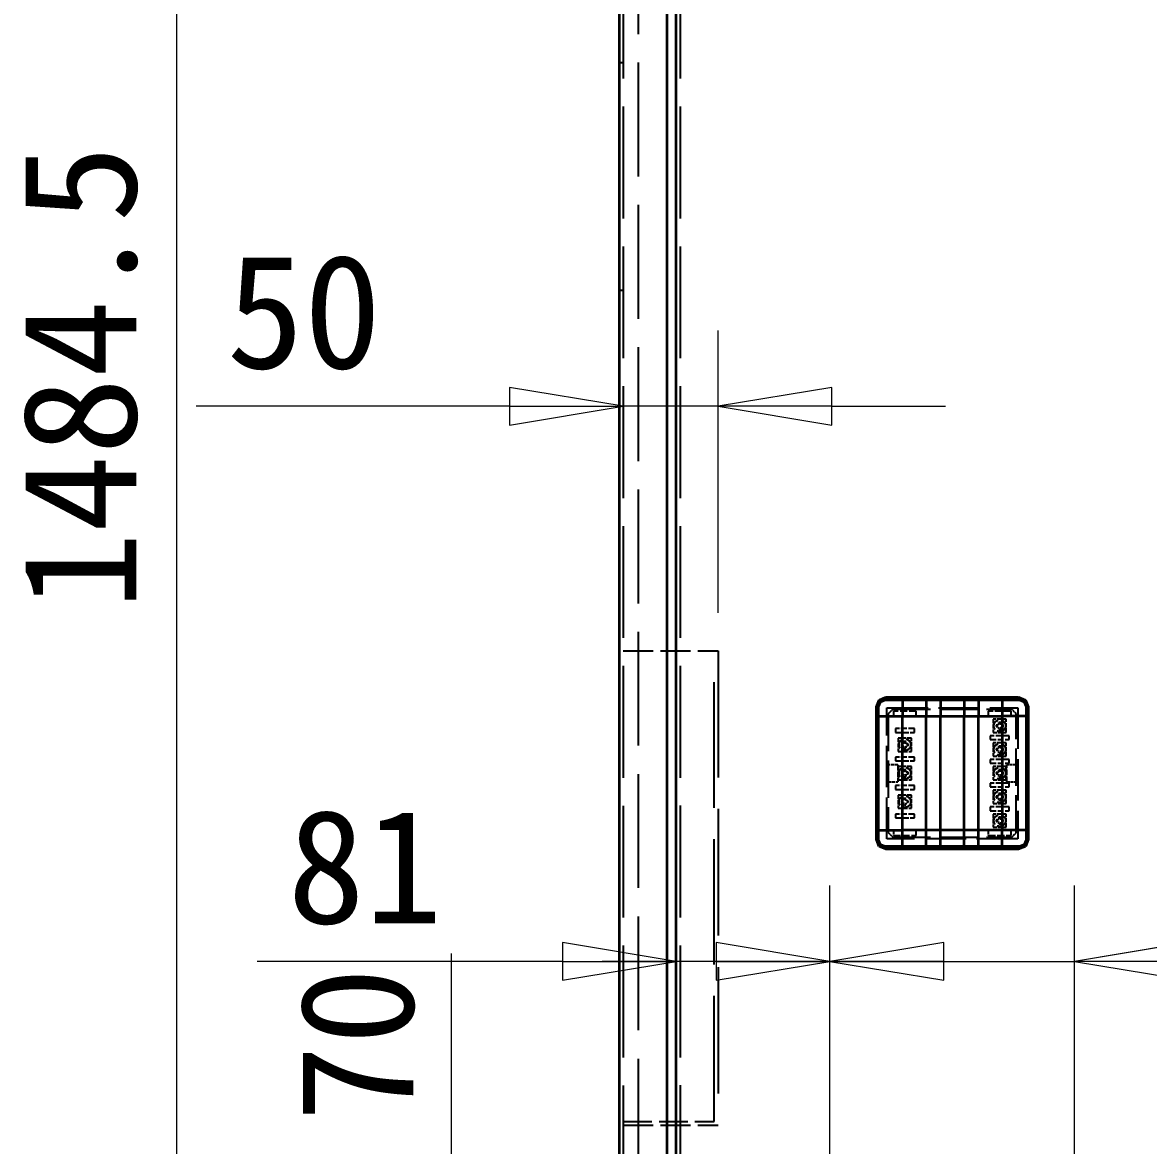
# Model space of a CAD drawing. Header units: millimetres. Extents: x 200 to 5740, y 200 to 4000.
# Drawn here: x 3401 to 3994, y 1297 to 1889 of the extents above; entities that cross this region are included whole.
import ezdxf

# ---------------------------------------------------------------- set-up
doc = ezdxf.new("R2010")
doc.units = ezdxf.units.MM
doc.header["$LTSCALE"] = 20
doc.linetypes.add('DASHED', pattern=[0.2067, 0.1654, -0.0413])
for name, color, linetype, lineweight in [('可見 (ISO)', 7, 'Continuous', 35), ('標註 (ISO)', 7, 'Continuous', 18), ('隱藏 (ISO)', 7, 'DASHED', 25)]:
    doc.layers.add(name, color=color, linetype=linetype, lineweight=lineweight)
doc.styles.add('註記文字 (JIS)', font='kaiu.ttf')
doc.dimstyles.new('預設 (JIS)', dxfattribs={"dimscale": 20, "dimtxt": 3, "dimasz": 3, "dimexe": 2, "dimexo": 1, "dimgap": 0.8, "dimtad": 1, "dimrnd": 1e-08, "dimdsep": 46, "dimtxsty": '註記文字 (JIS)', "dimblk": 'Filled-1', "dimcen": 0.09, "dimdle": 10, "dimclrd": 256, "dimclre": 256, "dimclrt": 256, "dimadec": 0, "dimazin": 2, "dimtfac": 0.833333, "dimtmove": 0, "dimatfit": 3, "dimfxl": 0, "dimtolj": 1, "dimtzin": 0, "dimlwd": -1, "dimlwe": -1, "dimarcsym": 0})

# ---------------------------------------------------------------- blocks, each defined once
blk = doc.blocks.new('Filled-1')
at = {"color": 0}
for p, q in [((0, 0), (-1, 0.1667)), ((-1, 0.1667), (-1, -0.1667)), ((-1, 0), (0, 0)), ((-1, -0.1667), (0, 0))]:
    blk.add_line(p, q, dxfattribs=at)
at = {"color": 0, "flags": 128}
blk.add_lwpolyline([(-1, -0.1667), (0, 0)], dxfattribs=at)
at = {"color": 0}
blk.add_solid([(-1, -0.1667), (0, 0), (-1, 0.1667), (-1, -0.1667)], dxfattribs=at)
blk = doc.blocks.new('*D22')
at = {"layer": 'Defpoints', "color": 0}
for p in [(3717.28, 1686.86), (3717.28, 1668.6), (3767.28, 1558.01)]:
    blk.add_point(p, dxfattribs=at)
at = {"layer": '標註 (ISO)'}
for p, q in [((3767.28, 1578.01), (3767.28, 1726.86)), ((3657.28, 1686.86), (3492.11, 1686.86)), ((3767.28, 1686.86), (3717.28, 1686.86)), ((3827.28, 1686.86), (3887.28, 1686.86))]:
    blk.add_line(p, q, dxfattribs=at)
at = {"layer": '標註 (ISO)', "xscale": 60, "yscale": 60, "zscale": 60}
blk.add_blockref('Filled-1', (3717.28, 1686.86), dxfattribs=at)
at = {"layer": '標註 (ISO)', "xscale": 60, "yscale": 60, "zscale": 60, "rotation": 180}
blk.add_blockref('Filled-1', (3767.28, 1686.86), dxfattribs=at)
at = {"layer": '標註 (ISO)', "insert": (3508.11, 1766.84), "char_height": 60, "attachment_point": 1, "style": '註記文字 (JIS)'}
blk.add_mtext('\\A1;50', dxfattribs=at)
blk = doc.blocks.new('_DotSmall')
at = {"color": 0, "linetype": 'ByBlock', "const_width": 0.5}
blk.add_lwpolyline([(-0.0625, 0, 1), (0.0625, 0, 1)], format="xyb", close=True, dxfattribs=at)
blk = doc.blocks.new('*D26')
at = {"layer": 'Defpoints', "color": 0}
for p in [(3626.69, 1173.51), (3799.03, 1173.51), (3799.03, 1103.51)]:
    blk.add_point(p, dxfattribs=at)
at = {"layer": '標註 (ISO)'}
for p, q in [((3626.69, 1233.51), (3626.69, 1398.43)), ((3779.03, 1173.51), (3586.69, 1173.51)), ((3626.69, 1103.51), (3626.69, 1173.51)), ((3779.03, 1103.51), (3586.69, 1103.51)), ((3626.69, 1103.51), (3626.69, 1043.51))]:
    blk.add_line(p, q, dxfattribs=at)
at = {"layer": '標註 (ISO)', "xscale": 60, "yscale": 60, "zscale": 60}
for name, p, rotation in [('Filled-1', (3626.69, 1173.51), 270), ('_DotSmall', (3626.69, 1103.51), 90)]:
    blk.add_blockref(name, p, dxfattribs=dict(at, rotation=rotation))
at = {"layer": '標註 (ISO)', "insert": (3546.71, 1309.51), "char_height": 60, "attachment_point": 1, "rotation": 90, "style": '註記文字 (JIS)'}
blk.add_mtext('\\A1;70', dxfattribs=at)
blk = doc.blocks.new('*D31')
at = {"layer": 'Defpoints', "color": 0}
for p in [(3955.28, 1168.01), (3955.28, 1039.01), (4224.31, 1039.01)]:
    blk.add_point(p, dxfattribs=at)
at = {"layer": '標註 (ISO)'}
for p, q in [((4224.31, 1228.01), (4224.31, 1433.46)), ((3975.28, 1168.01), (4264.31, 1168.01)), ((4224.31, 1039.01), (4224.31, 1168.01)), ((3975.28, 1039.01), (4264.31, 1039.01)), ((4224.31, 979.01), (4224.31, 919.01))]:
    blk.add_line(p, q, dxfattribs=at)
at = {"layer": '標註 (ISO)', "xscale": 60, "yscale": 60, "zscale": 60}
for p, rotation in [((4224.31, 1168.01), 270), ((4224.31, 1039.01), 90)]:
    blk.add_blockref('Filled-1', p, dxfattribs=dict(at, rotation=rotation))
at = {"layer": '標註 (ISO)', "insert": (4144.34, 1304.01), "char_height": 60, "attachment_point": 1, "rotation": 90, "style": '註記文字 (JIS)'}
blk.add_mtext('\\A1;129', dxfattribs=at)
blk = doc.blocks.new('*D32')
at = {"layer": 'Defpoints', "color": 0}
for p in [(3826.28, 1394.36), (3745.28, 1321.23), (3826.28, 1168.01)]:
    blk.add_point(p, dxfattribs=at)
at = {"layer": '標註 (ISO)'}
for p, q in [((3826.28, 1188.01), (3826.28, 1434.36)), ((3685.28, 1394.36), (3524.33, 1394.36)), ((3826.28, 1394.36), (3745.28, 1394.36)), ((3886.28, 1394.36), (3946.28, 1394.36))]:
    blk.add_line(p, q, dxfattribs=at)
at = {"layer": '標註 (ISO)', "xscale": 60, "yscale": 60, "zscale": 60}
blk.add_blockref('Filled-1', (3745.28, 1394.36), dxfattribs=at)
at = {"layer": '標註 (ISO)', "xscale": 60, "yscale": 60, "zscale": 60, "rotation": 180}
blk.add_blockref('Filled-1', (3826.28, 1394.36), dxfattribs=at)
at = {"layer": '標註 (ISO)', "insert": (3540.33, 1474.33), "char_height": 60, "attachment_point": 1, "style": '註記文字 (JIS)'}
blk.add_mtext('\\A1;81', dxfattribs=at)
blk = doc.blocks.new('*D33')
at = {"layer": 'Defpoints', "color": 0}
for p in [(3955.28, 1394.36), (3826.28, 1168.01), (3955.28, 1168.01)]:
    blk.add_point(p, dxfattribs=at)
at = {"layer": '標註 (ISO)'}
for p, q in [((3826.28, 1188.01), (3826.28, 1434.36)), ((3955.28, 1188.01), (3955.28, 1434.36)), ((3766.28, 1394.36), (3706.28, 1394.36)), ((3826.28, 1394.36), (3955.28, 1394.36)), ((4015.28, 1394.36), (4220.74, 1394.36))]:
    blk.add_line(p, q, dxfattribs=at)
at = {"layer": '標註 (ISO)', "xscale": 60, "yscale": 60, "zscale": 60}
blk.add_blockref('Filled-1', (3826.28, 1394.36), dxfattribs=at)
at = {"layer": '標註 (ISO)', "xscale": 60, "yscale": 60, "zscale": 60, "rotation": 180}
blk.add_blockref('Filled-1', (3955.28, 1394.36), dxfattribs=at)
at = {"layer": '標註 (ISO)', "insert": (4091.28, 1474.33), "char_height": 60, "attachment_point": 1, "style": '註記文字 (JIS)'}
blk.add_mtext('\\A1;129', dxfattribs=at)
blk = doc.blocks.new('*D34')
at = {"layer": 'Defpoints', "color": 0}
for p in [(3481.97, 2442.51), (3799.03, 2442.51), (3747.78, 958.01)]:
    blk.add_point(p, dxfattribs=at)
at = {"layer": '標註 (ISO)'}
for p, q in [((3779.03, 2442.51), (3441.97, 2442.51)), ((3481.97, 1018.01), (3481.97, 2442.51)), ((3727.78, 958.01), (3441.97, 958.01))]:
    blk.add_line(p, q, dxfattribs=at)
at = {"layer": '標註 (ISO)', "xscale": 60, "yscale": 60, "zscale": 60}
for name, p, rotation in [('_DotSmall', (3481.97, 2442.51), 90), ('Filled-1', (3481.97, 958.01), 270)]:
    blk.add_blockref(name, p, dxfattribs=dict(at, rotation=rotation))
at = {"layer": '標註 (ISO)', "insert": (3400.58, 1579.68), "char_height": 60, "attachment_point": 1, "rotation": 90, "style": '註記文字 (JIS)'}
blk.add_mtext('\\A1;1484.5', dxfattribs=at)
blk = doc.blocks.new('*D40')
at = {"layer": 'Defpoints', "color": 0}
for p in [(3955.28, 2448.01), (4476.87, 2448.01), (4342.78, 958.01)]:
    blk.add_point(p, dxfattribs=at)
at = {"layer": '標註 (ISO)'}
for p, q in [((3975.28, 2448.01), (4516.87, 2448.01)), ((4476.87, 1018.01), (4476.87, 2388.01)), ((4362.78, 958.01), (4516.87, 958.01))]:
    blk.add_line(p, q, dxfattribs=at)
at = {"layer": '標註 (ISO)', "xscale": 60, "yscale": 60, "zscale": 60}
for p, rotation in [((4476.87, 2448.01), 90), ((4476.87, 958.01), 270)]:
    blk.add_blockref('Filled-1', p, dxfattribs=dict(at, rotation=rotation))
at = {"layer": '標註 (ISO)', "insert": (4396.89, 1625.6), "char_height": 60, "attachment_point": 1, "rotation": 90, "style": '註記文字 (JIS)'}
blk.add_mtext('\\A1;1490', dxfattribs=at)

msp = doc.modelspace()

# ---------------------------------------------------------------- linework, layer by layer
at = {"layer": '可見 (ISO)'}
for p, q in [((3715.283, 960.506), (3715.283, 2655.506)), ((3740.283, 2655.936), (3740.283, 960.077)), ((3745.283, 960.577), (3745.283, 2655.436)), ((3850.783, 1528.506), (3852.248, 1532.042)), ((3852.248, 1532.042), (3855.783, 1533.506)), ((3852.248, 1532.042), (3852.864, 1531.179)), ((3852.864, 1531.179), (3855.339, 1532.204)), ((3855.783, 1533.506), (3855.339, 1532.204)), ((3855.339, 1532.204), (3864.561, 1532.204)), ((3855.783, 1533.506), (3864.736, 1533.506)), ((3864.736, 1533.506), (3864.561, 1532.204)), ((3864.561, 1532.204), (3877.016, 1532.204)), ((3864.561, 1532.204), (3864.561, 1523.506)), ((3864.736, 1533.506), (3877.124, 1533.506)), ((3877.124, 1533.506), (3877.016, 1532.204)), ((3877.016, 1532.204), (3884.539, 1532.204)), ((3877.016, 1532.204), (3877.016, 1523.506)), ((3877.124, 1533.506), (3884.581, 1533.506)), ((3884.581, 1533.506), (3884.539, 1532.204)), ((3884.539, 1532.204), (3897.028, 1532.204)), ((3884.539, 1532.204), (3884.539, 1523.506)), ((3884.581, 1533.506), (3896.986, 1533.506)), ((3896.986, 1533.506), (3904.443, 1533.506)), ((3896.986, 1533.506), (3897.028, 1532.204)), ((3897.028, 1532.204), (3904.55, 1532.204)), ((3897.028, 1532.204), (3897.028, 1523.506)), ((3904.443, 1533.506), (3916.831, 1533.506)), ((3904.443, 1533.506), (3904.55, 1532.204)), ((3904.55, 1532.204), (3917.005, 1532.204)), ((3904.55, 1532.204), (3904.55, 1523.506)), ((3916.831, 1533.506), (3925.783, 1533.506)), ((3916.831, 1533.506), (3917.005, 1532.204)), ((3917.005, 1532.204), (3926.228, 1532.204)), ((3917.005, 1532.204), (3917.005, 1523.506)), ((3925.783, 1533.506), (3929.319, 1532.042)), ((3925.783, 1533.506), (3926.228, 1532.204)), ((3926.228, 1532.204), (3928.703, 1531.179)), ((3929.319, 1532.042), (3928.703, 1531.179)), ((3929.319, 1532.042), (3930.783, 1528.506)), ((3850.783, 1528.506), (3851.839, 1528.704)), ((3850.783, 1458.506), (3850.783, 1528.506)), ((3851.839, 1528.704), (3852.864, 1531.179)), ((3851.839, 1523.506), (3851.839, 1528.704)), ((3928.703, 1531.179), (3929.728, 1528.704)), ((3930.783, 1528.506), (3929.728, 1528.704)), ((3929.728, 1528.704), (3929.728, 1523.506)), ((3930.783, 1528.506), (3930.783, 1458.506)), ((3851.839, 1463.506), (3851.839, 1523.506)), ((3851.839, 1523.506), (3864.561, 1523.506)), ((3864.561, 1463.506), (3864.561, 1523.506)), ((3864.561, 1523.506), (3877.016, 1523.506)), ((3877.016, 1523.506), (3884.539, 1523.506)), ((3877.016, 1463.506), (3877.016, 1523.506)), ((3884.539, 1523.506), (3897.028, 1523.506)), ((3884.539, 1463.506), (3884.539, 1523.506)), ((3897.028, 1523.506), (3904.55, 1523.506)), ((3897.028, 1463.506), (3897.028, 1523.506)), ((3904.55, 1523.506), (3917.005, 1523.506)), ((3904.55, 1463.506), (3904.55, 1523.506)), ((3929.728, 1523.506), (3917.005, 1523.506)), ((3917.005, 1523.506), (3917.005, 1463.506)), ((3929.728, 1523.506), (3929.728, 1463.506)), ((3851.839, 1458.308), (3851.839, 1463.506)), ((3851.839, 1463.506), (3864.561, 1463.506)), ((3864.561, 1454.808), (3864.561, 1463.506)), ((3877.016, 1463.506), (3864.561, 1463.506)), ((3877.016, 1454.808), (3877.016, 1463.506)), ((3884.539, 1463.506), (3877.016, 1463.506)), ((3884.539, 1454.808), (3884.539, 1463.506)), ((3897.028, 1463.506), (3884.539, 1463.506)), ((3897.028, 1454.808), (3897.028, 1463.506)), ((3904.55, 1463.506), (3897.028, 1463.506)), ((3904.55, 1454.808), (3904.55, 1463.506)), ((3917.005, 1463.506), (3904.55, 1463.506)), ((3917.005, 1454.808), (3917.005, 1463.506)), ((3929.728, 1463.506), (3917.005, 1463.506)), ((3929.728, 1463.506), (3929.728, 1458.308)), ((3852.248, 1454.971), (3850.783, 1458.506)), ((3850.783, 1458.506), (3851.839, 1458.308)), ((3852.864, 1455.833), (3851.839, 1458.308)), ((3852.248, 1454.971), (3852.864, 1455.833)), ((3855.783, 1453.506), (3852.248, 1454.971)), ((3855.339, 1454.808), (3852.864, 1455.833)), ((3855.783, 1453.506), (3855.339, 1454.808)), ((3864.561, 1454.808), (3855.339, 1454.808)), ((3864.736, 1453.506), (3864.561, 1454.808)), ((3877.016, 1454.808), (3864.561, 1454.808)), ((3877.124, 1453.506), (3877.016, 1454.808)), ((3884.539, 1454.808), (3877.016, 1454.808)), ((3884.581, 1453.506), (3884.539, 1454.808)), ((3897.028, 1454.808), (3884.539, 1454.808)), ((3896.986, 1453.506), (3897.028, 1454.808)), ((3904.55, 1454.808), (3897.028, 1454.808)), ((3904.443, 1453.506), (3904.55, 1454.808)), ((3917.005, 1454.808), (3904.55, 1454.808)), ((3916.831, 1453.506), (3917.005, 1454.808)), ((3926.228, 1454.808), (3917.005, 1454.808)), ((3929.319, 1454.971), (3925.783, 1453.506)), ((3925.783, 1453.506), (3926.228, 1454.808)), ((3928.703, 1455.833), (3926.228, 1454.808)), ((3929.728, 1458.308), (3928.703, 1455.833)), ((3929.319, 1454.971), (3928.703, 1455.833)), ((3930.783, 1458.506), (3929.319, 1454.971)), ((3930.783, 1458.506), (3929.728, 1458.308)), ((3864.736, 1453.506), (3855.783, 1453.506)), ((3877.124, 1453.506), (3864.736, 1453.506)), ((3884.581, 1453.506), (3877.124, 1453.506)), ((3896.986, 1453.506), (3884.581, 1453.506)), ((3904.443, 1453.506), (3896.986, 1453.506)), ((3916.831, 1453.506), (3904.443, 1453.506)), ((3925.783, 1453.506), (3916.831, 1453.506))]:
    msp.add_line(p, q, dxfattribs=at)
at = {"layer": '隱藏 (ISO)', "ltscale": 17.826717}
msp.add_line((3717.283, 2655.506), (3717.283, 960.506), dxfattribs=at)
at = {"layer": '隱藏 (ISO)', "ltscale": 17.825232}
msp.add_line((3747.283, 2655.436), (3747.283, 960.577), dxfattribs=at)
at = {"layer": '隱藏 (ISO)', "ltscale": 18.14068}
msp.add_line((3725.283, 983.077), (3725.283, 2632.936), dxfattribs=at)
at = {"layer": '隱藏 (ISO)', "ltscale": 0.19037}
for p, q in [((3715.283, 1868.006), (3717.283, 1868.006)), ((3715.283, 1748.006), (3717.283, 1748.006)), ((3860.783, 1517.006), (3860.783, 1515.006)), ((3870.783, 1515.006), (3870.783, 1517.006)), ((3910.783, 1513.256), (3910.783, 1511.256)), ((3920.783, 1511.256), (3920.783, 1513.256)), ((3860.783, 1502.006), (3860.783, 1500.006)), ((3870.783, 1500.006), (3870.783, 1502.006)), ((3910.783, 1500.756), (3910.783, 1498.756)), ((3920.783, 1498.756), (3920.783, 1500.756)), ((3860.783, 1487.006), (3860.783, 1485.006)), ((3870.783, 1485.006), (3870.783, 1487.006)), ((3910.783, 1488.256), (3910.783, 1486.256)), ((3920.783, 1486.256), (3920.783, 1488.256)), ((3910.783, 1475.756), (3910.783, 1473.756)), ((3920.783, 1473.756), (3920.783, 1475.756)), ((3860.783, 1472.006), (3860.783, 1470.006)), ((3870.783, 1470.006), (3870.783, 1472.006))]:
    msp.add_line(p, q, dxfattribs=at)
at = {"layer": '隱藏 (ISO)', "ltscale": 4.761642}
for p, q in [((3717.283, 1558.006), (3767.283, 1558.006)), ((3717.283, 1308.006), (3767.283, 1308.006))]:
    msp.add_line(p, q, dxfattribs=at)
at = {"layer": '隱藏 (ISO)', "ltscale": 19.996775}
msp.add_line((3765.283, 1310.006), (3765.283, 1558.006), dxfattribs=at)
at = {"layer": '隱藏 (ISO)', "ltscale": 20.158039}
msp.add_line((3767.283, 1558.006), (3767.283, 1308.006), dxfattribs=at)
at = {"layer": '隱藏 (ISO)', "ltscale": 0.335152}
for p, q in [((3851.283, 1528.407), (3852.63, 1531.659)), ((3852.63, 1531.659), (3855.883, 1533.006)), ((3925.684, 1533.006), (3928.936, 1531.659)), ((3928.936, 1531.659), (3930.283, 1528.407)), ((3852.63, 1455.353), (3851.283, 1458.606)), ((3855.883, 1454.006), (3852.63, 1455.353)), ((3928.936, 1455.353), (3925.684, 1454.006)), ((3930.283, 1458.606), (3928.936, 1455.353))]:
    msp.add_line(p, q, dxfattribs=at)
at = {"layer": '隱藏 (ISO)', "ltscale": 6.647395}
for p, q in [((3855.883, 1533.006), (3925.684, 1533.006)), ((3851.283, 1458.606), (3851.283, 1528.407)), ((3930.283, 1528.407), (3930.283, 1458.606)), ((3925.684, 1454.006), (3855.883, 1454.006))]:
    msp.add_line(p, q, dxfattribs=at)
at = {"layer": '隱藏 (ISO)', "ltscale": 6.571103}
for p, q in [((3856.283, 1528.006), (3925.283, 1528.006)), ((3856.283, 1459.006), (3856.283, 1528.006)), ((3925.283, 1528.006), (3925.283, 1459.006)), ((3925.283, 1459.006), (3856.283, 1459.006))]:
    msp.add_line(p, q, dxfattribs=at)
at = {"layer": '隱藏 (ISO)', "ltscale": 5.953219}
for p, q in [((3859.527, 1527.256), (3922.039, 1527.256)), ((3857.033, 1524.762), (3857.033, 1462.25)), ((3924.533, 1462.25), (3924.533, 1524.762)), ((3859.527, 1459.756), (3922.039, 1459.756))]:
    msp.add_line(p, q, dxfattribs=at)
at = {"layer": '隱藏 (ISO)', "ltscale": 1.142718}
for p, q in [((3871.783, 1526.256), (3859.783, 1526.256)), ((3921.783, 1526.256), (3909.783, 1526.256)), ((3859.783, 1523.756), (3871.783, 1523.756)), ((3909.783, 1523.756), (3921.783, 1523.756)), ((3871.783, 1463.256), (3859.783, 1463.256)), ((3859.783, 1460.756), (3871.783, 1460.756)), ((3921.783, 1463.256), (3909.783, 1463.256)), ((3909.783, 1460.756), (3921.783, 1460.756))]:
    msp.add_line(p, q, dxfattribs=at)
at = {"layer": '隱藏 (ISO)', "ltscale": 0.237987}
for p, q in [((3859.783, 1526.256), (3859.783, 1523.756)), ((3871.783, 1523.756), (3871.783, 1526.256)), ((3909.783, 1526.256), (3909.783, 1523.756)), ((3921.783, 1523.756), (3921.783, 1526.256)), ((3859.783, 1463.256), (3859.783, 1460.756)), ((3871.783, 1460.756), (3871.783, 1463.256)), ((3909.783, 1463.256), (3909.783, 1460.756)), ((3921.783, 1460.756), (3921.783, 1463.256))]:
    msp.add_line(p, q, dxfattribs=at)
at = {"layer": '隱藏 (ISO)', "ltscale": 0.666544}
for p, q in [((3919.283, 1522.006), (3912.283, 1522.006)), ((3912.283, 1522.006), (3912.283, 1515.006)), ((3919.283, 1515.006), (3919.283, 1522.006)), ((3912.283, 1515.006), (3919.283, 1515.006)), ((3869.283, 1512.006), (3862.283, 1512.006)), ((3862.283, 1512.006), (3862.283, 1505.006)), ((3869.283, 1505.006), (3869.283, 1512.006)), ((3919.283, 1509.506), (3912.283, 1509.506)), ((3912.283, 1509.506), (3912.283, 1502.506)), ((3919.283, 1502.506), (3919.283, 1509.506)), ((3862.283, 1505.006), (3869.283, 1505.006)), ((3912.283, 1502.506), (3919.283, 1502.506)), ((3869.283, 1497.006), (3862.283, 1497.006)), ((3862.283, 1497.006), (3862.283, 1490.006)), ((3869.283, 1490.006), (3869.283, 1497.006)), ((3919.283, 1497.006), (3912.283, 1497.006)), ((3912.283, 1497.006), (3912.283, 1490.006)), ((3919.283, 1490.006), (3919.283, 1497.006)), ((3862.283, 1490.006), (3869.283, 1490.006)), ((3912.283, 1490.006), (3919.283, 1490.006)), ((3919.283, 1484.506), (3912.283, 1484.506)), ((3912.283, 1484.506), (3912.283, 1477.506)), ((3919.283, 1477.506), (3919.283, 1484.506)), ((3869.283, 1482.006), (3862.283, 1482.006)), ((3862.283, 1482.006), (3862.283, 1475.006)), ((3869.283, 1475.006), (3869.283, 1482.006)), ((3862.283, 1475.006), (3869.283, 1475.006)), ((3912.283, 1477.506), (3919.283, 1477.506)), ((3919.283, 1472.006), (3912.283, 1472.006)), ((3912.283, 1472.006), (3912.283, 1465.006)), ((3919.283, 1465.006), (3919.283, 1472.006)), ((3912.283, 1465.006), (3919.283, 1465.006))]:
    msp.add_line(p, q, dxfattribs=at)
at = {"layer": '隱藏 (ISO)', "ltscale": 0.089633}
for p, q in [((3915.268, 1519.309), (3915.268, 1520.252)), ((3916.298, 1519.309), (3916.298, 1520.252)), ((3914.038, 1519.021), (3914.98, 1519.021)), ((3914.98, 1517.991), (3914.038, 1517.991)), ((3915.268, 1516.761), (3915.268, 1517.703)), ((3916.298, 1517.703), (3916.298, 1516.761)), ((3917.528, 1519.021), (3916.586, 1519.021)), ((3917.528, 1517.991), (3916.586, 1517.991)), ((3864.038, 1509.021), (3864.98, 1509.021)), ((3864.98, 1507.991), (3864.038, 1507.991)), ((3865.268, 1509.309), (3865.268, 1510.252)), ((3866.298, 1509.309), (3866.298, 1510.252)), ((3867.528, 1509.021), (3866.586, 1509.021)), ((3867.528, 1507.991), (3866.586, 1507.991)), ((3865.268, 1506.761), (3865.268, 1507.703)), ((3866.298, 1507.703), (3866.298, 1506.761)), ((3914.038, 1506.521), (3914.98, 1506.521)), ((3914.98, 1505.491), (3914.038, 1505.491)), ((3915.268, 1506.809), (3915.268, 1507.752)), ((3915.268, 1504.261), (3915.268, 1505.203)), ((3916.298, 1506.809), (3916.298, 1507.752)), ((3916.298, 1505.203), (3916.298, 1504.261)), ((3917.528, 1506.521), (3916.586, 1506.521)), ((3917.528, 1505.491), (3916.586, 1505.491)), ((3864.038, 1494.021), (3864.98, 1494.021)), ((3864.98, 1492.991), (3864.038, 1492.991)), ((3865.268, 1494.309), (3865.268, 1495.252)), ((3865.268, 1491.761), (3865.268, 1492.703)), ((3866.298, 1494.309), (3866.298, 1495.252)), ((3866.298, 1492.703), (3866.298, 1491.761)), ((3867.528, 1494.021), (3866.586, 1494.021)), ((3867.528, 1492.991), (3866.586, 1492.991)), ((3914.038, 1494.021), (3914.98, 1494.021)), ((3914.98, 1492.991), (3914.038, 1492.991)), ((3915.268, 1494.309), (3915.268, 1495.252)), ((3915.268, 1491.761), (3915.268, 1492.703)), ((3916.298, 1494.309), (3916.298, 1495.252)), ((3916.298, 1492.703), (3916.298, 1491.761)), ((3917.528, 1494.021), (3916.586, 1494.021)), ((3917.528, 1492.991), (3916.586, 1492.991)), ((3864.038, 1479.021), (3864.98, 1479.021)), ((3865.268, 1479.309), (3865.268, 1480.252)), ((3866.298, 1479.309), (3866.298, 1480.252)), ((3867.528, 1479.021), (3866.586, 1479.021)), ((3914.038, 1481.521), (3914.98, 1481.521)), ((3914.98, 1480.491), (3914.038, 1480.491)), ((3915.268, 1481.809), (3915.268, 1482.752)), ((3915.268, 1479.261), (3915.268, 1480.203)), ((3916.298, 1481.809), (3916.298, 1482.752)), ((3916.298, 1480.203), (3916.298, 1479.261)), ((3917.528, 1481.521), (3916.586, 1481.521)), ((3917.528, 1480.491), (3916.586, 1480.491)), ((3864.98, 1477.991), (3864.038, 1477.991)), ((3865.268, 1476.761), (3865.268, 1477.703)), ((3866.298, 1477.703), (3866.298, 1476.761)), ((3867.528, 1477.991), (3866.586, 1477.991)), ((3914.038, 1469.021), (3914.98, 1469.021)), ((3914.98, 1467.991), (3914.038, 1467.991)), ((3915.268, 1469.309), (3915.268, 1470.252)), ((3915.268, 1466.761), (3915.268, 1467.703)), ((3916.298, 1469.309), (3916.298, 1470.252)), ((3916.298, 1467.703), (3916.298, 1466.761)), ((3917.528, 1469.021), (3916.586, 1469.021)), ((3917.528, 1467.991), (3916.586, 1467.991))]:
    msp.add_line(p, q, dxfattribs=at)
at = {"layer": '隱藏 (ISO)', "ltscale": 0.952248}
for p, q in [((3870.783, 1517.006), (3860.783, 1517.006)), ((3860.783, 1515.006), (3870.783, 1515.006)), ((3920.783, 1513.256), (3910.783, 1513.256)), ((3910.783, 1511.256), (3920.783, 1511.256)), ((3870.783, 1502.006), (3860.783, 1502.006)), ((3860.783, 1500.006), (3870.783, 1500.006)), ((3920.783, 1500.756), (3910.783, 1500.756)), ((3910.783, 1498.756), (3920.783, 1498.756)), ((3870.783, 1487.006), (3860.783, 1487.006)), ((3860.783, 1485.006), (3870.783, 1485.006)), ((3920.783, 1488.256), (3910.783, 1488.256)), ((3910.783, 1486.256), (3920.783, 1486.256)), ((3920.783, 1475.756), (3910.783, 1475.756)), ((3910.783, 1473.756), (3920.783, 1473.756)), ((3870.783, 1472.006), (3860.783, 1472.006)), ((3860.783, 1470.006), (3870.783, 1470.006))]:
    msp.add_line(p, q, dxfattribs=at)
at = {"layer": '隱藏 (ISO)', "ltscale": 0.476074}
for p, q in [((3862.033, 1498.006), (3857.033, 1498.006)), ((3924.533, 1498.006), (3919.533, 1498.006)), ((3857.033, 1489.006), (3862.033, 1489.006)), ((3919.533, 1489.006), (3924.533, 1489.006))]:
    msp.add_line(p, q, dxfattribs=at)
at = {"layer": '隱藏 (ISO)', "ltscale": 0.857013}
for p, q in [((3862.033, 1498.006), (3862.033, 1489.006)), ((3919.533, 1489.006), (3919.533, 1498.006))]:
    msp.add_line(p, q, dxfattribs=at)
at = {"layer": '隱藏 (ISO)', "ltscale": 4.571172}
msp.add_line((3717.283, 1310.006), (3765.283, 1310.006), dxfattribs=at)
at = {"layer": '隱藏 (ISO)', "ltscale": 1.884791}
for centre in [(3915.783, 1518.506), (3865.783, 1508.506), (3915.783, 1506.006), (3865.783, 1493.506), (3915.783, 1493.506), (3915.783, 1481.006), (3865.783, 1478.506), (3915.783, 1468.506)]:
    msp.add_circle(centre, 3.15, dxfattribs=at)
at = {"layer": '隱藏 (ISO)', "ltscale": 1.817258}
for centre in [(3915.783, 1518.506), (3865.783, 1508.506), (3915.783, 1506.006), (3865.783, 1493.506), (3915.783, 1493.506), (3865.783, 1478.506), (3915.783, 1481.006), (3915.783, 1468.506)]:
    msp.add_circle(centre, 3.037, dxfattribs=at)
at = {"layer": '隱藏 (ISO)', "ltscale": 0.33588}
for start, end in [(132.802885, 137.197115), (42.802885, 47.197115), (222.802885, 227.197115), (312.802885, 317.197115)]:
    msp.add_arc((3890.783, 1493.506), 46, start, end, dxfattribs=at)
at = {"layer": '隱藏 (ISO)', "ltscale": 0.098006}
for centre, start, end in [((3915.783, 1502.896), 88.300367, 91.699633), ((3915.783, 1534.117), 268.300367, 271.699633), ((3865.783, 1492.896), 88.300367, 91.699633), ((3865.783, 1524.117), 268.300367, 271.699633), ((3915.783, 1490.396), 88.300367, 91.699633), ((3915.783, 1521.617), 268.300367, 271.699633), ((3865.783, 1477.896), 88.300367, 91.699633), ((3865.783, 1509.117), 268.300367, 271.699633), ((3915.783, 1477.896), 88.300367, 91.699633), ((3915.783, 1509.117), 268.300367, 271.699633), ((3865.783, 1462.896), 88.300367, 91.699633), ((3915.783, 1465.396), 88.300367, 91.699633), ((3915.783, 1496.617), 268.300367, 271.699633), ((3865.783, 1494.117), 268.300367, 271.699633), ((3915.783, 1452.896), 88.300367, 91.699633), ((3915.783, 1484.117), 268.300367, 271.699633)]:
    msp.add_arc(centre, 17.364, start, end, dxfattribs=at)
at = {"layer": '隱藏 (ISO)', "ltscale": 0.099351}
for centre, start, end in [((3915.783, 1518.506), 163.559565, 196.440435), ((3915.783, 1518.506), 343.559565, 16.440435), ((3865.783, 1508.506), 163.559565, 196.440435), ((3865.783, 1508.506), 343.559565, 16.440435), ((3915.783, 1506.006), 163.559565, 196.440435), ((3915.783, 1506.006), 343.559565, 16.440435), ((3865.783, 1493.506), 163.559565, 196.440435), ((3865.783, 1493.506), 343.559565, 16.440435), ((3915.783, 1493.506), 163.559565, 196.440435), ((3915.783, 1493.506), 343.559565, 16.440435), ((3865.783, 1478.506), 163.559565, 196.440435), ((3865.783, 1478.506), 343.559565, 16.440435), ((3915.783, 1481.006), 163.559565, 196.440435), ((3915.783, 1481.006), 343.559565, 16.440435), ((3915.783, 1468.506), 163.559565, 196.440435), ((3915.783, 1468.506), 343.559565, 16.440435)]:
    msp.add_arc(centre, 1.82, start, end, dxfattribs=at)
at = {"layer": '隱藏 (ISO)', "ltscale": 0.038995}
for centre, start, end in [((3915.783, 1518.506), 122.672621, 147.327379), ((3915.783, 1518.506), 212.672621, 237.327379), ((3915.783, 1518.506), 32.672621, 57.327379), ((3915.783, 1518.506), 302.672621, 327.327379), ((3865.783, 1508.506), 122.672621, 147.327379), ((3865.783, 1508.506), 212.672621, 237.327379), ((3865.783, 1508.506), 32.672621, 57.327379), ((3865.783, 1508.506), 302.672621, 327.327379), ((3915.783, 1506.006), 122.672621, 147.327379), ((3915.783, 1506.006), 212.672621, 237.327379), ((3915.783, 1506.006), 32.672621, 57.327379), ((3915.783, 1506.006), 302.672621, 327.327379), ((3865.783, 1493.506), 122.672621, 147.327379), ((3865.783, 1493.506), 212.672621, 237.327379), ((3865.783, 1493.506), 32.672621, 57.327379), ((3865.783, 1493.506), 302.672621, 327.327379), ((3915.783, 1493.506), 122.672621, 147.327379), ((3915.783, 1493.506), 212.672621, 237.327379), ((3915.783, 1493.506), 32.672621, 57.327379), ((3915.783, 1493.506), 302.672621, 327.327379), ((3865.783, 1478.506), 122.672621, 147.327379), ((3865.783, 1478.506), 32.672621, 57.327379), ((3915.783, 1481.006), 122.672621, 147.327379), ((3915.783, 1481.006), 212.672621, 237.327379), ((3915.783, 1481.006), 32.672621, 57.327379), ((3915.783, 1481.006), 302.672621, 327.327379), ((3865.783, 1478.506), 212.672621, 237.327379), ((3865.783, 1478.506), 302.672621, 327.327379), ((3915.783, 1468.506), 122.672621, 147.327379), ((3915.783, 1468.506), 212.672621, 237.327379), ((3915.783, 1468.506), 32.672621, 57.327379), ((3915.783, 1468.506), 302.672621, 327.327379)]:
    msp.add_arc(centre, 0.954, start, end, dxfattribs=at)

# ---------------------------------------------------------------- dimensions: what is measured, and where the dimension line sits
at = {"layer": '標註 (ISO)'}
for base, p1, p2, angle, override, picture, middle in [((3481.971, 2442.506), (3747.783, 958.006), (3799.033, 2442.506), 90, {"dimgap": 0.8, "dimdec": 2, "dimblk1": 'Filled-1', "dimblk2": 'DotSmall', "dimsah": 1, "dimdle": 0, "dimtol": 0, "dimlim": 0, "dimtp": 0, "dimtm": 0, "dimtdec": 2, "dimtofl": 0, "dimatfit": 1}, '*D34', (3481.971, 1700.056)), ((4476.873, 2448.006), (4342.783, 958.006), (3955.283, 2448.006), 90, {"dimgap": 0.8, "dimdec": 2, "dimtol": 0, "dimlim": 0, "dimtp": 0, "dimtm": 0, "dimtdec": 2, "dimtofl": 0, "dimatfit": 1}, '*D40', (4476.873, 1703.006)), ((3717.283, 1686.86), (3767.283, 1558.006), (3717.283, 1668.598), 180, {"dimgap": 0.8, "dimdec": 2, "dimse2": 1, "dimtol": 0, "dimlim": 0, "dimtp": 0, "dimtm": 0, "dimtdec": 2, "dimtofl": 1, "dimatfit": 1}, '*D22', (3544.695, 1686.86)), ((3955.283, 1394.356), (3826.283, 1168.006), (3955.283, 1168.006), 180, {"dimgap": 0.8, "dimdec": 2, "dimtol": 0, "dimlim": 0, "dimtp": 0, "dimtm": 0, "dimtdec": 2, "dimtofl": 1, "dimatfit": 1}, '*D33', (4148.01, 1394.356)), ((4224.314, 1039.006), (3955.283, 1168.006), (3955.283, 1039.006), 90, {"dimgap": 0.8, "dimdec": 2, "dimtol": 0, "dimlim": 0, "dimtp": 0, "dimtm": 0, "dimtdec": 2, "dimtofl": 1, "dimatfit": 1}, '*D31', (4224.314, 1360.733)), ((3626.691, 1173.506), (3799.033, 1103.506), (3799.033, 1173.506), 90, {"dimgap": 0.8, "dimdec": 2, "dimblk1": 'DotSmall', "dimblk2": 'Filled-1', "dimsah": 1, "dimdle": 0, "dimtol": 0, "dimlim": 0, "dimtp": 0, "dimtm": 0, "dimtdec": 2, "dimtofl": 1, "dimatfit": 1}, '*D26', (3626.691, 1345.97))]:
    dim = msp.add_linear_dim(base=base, p1=p1, p2=p2, angle=angle, dimstyle='預設 (JIS)', override=override, dxfattribs=at)
    dim.commit()
    dim.dimension.update_dxf_attribs({"geometry": picture, "text_midpoint": middle, "dimtype": 160})
dim = msp.add_linear_dim(base=(3826.283, 1394.356), p1=(3745.283, 1321.225), p2=(3826.283, 1168.006), dimstyle='預設 (JIS)', override={"dimgap": 0.8, "dimdec": 2, "dimse1": 1, "dimtol": 0, "dimlim": 0, "dimtp": 0, "dimtm": 0, "dimtdec": 2, "dimtofl": 1, "dimatfit": 1}, dxfattribs=at)
dim.commit()
dim.dimension.update_dxf_attribs({"geometry": '*D32', "text_midpoint": (3574.808, 1394.356), "dimtype": 160})

doc.saveas('drawing.dxf')
